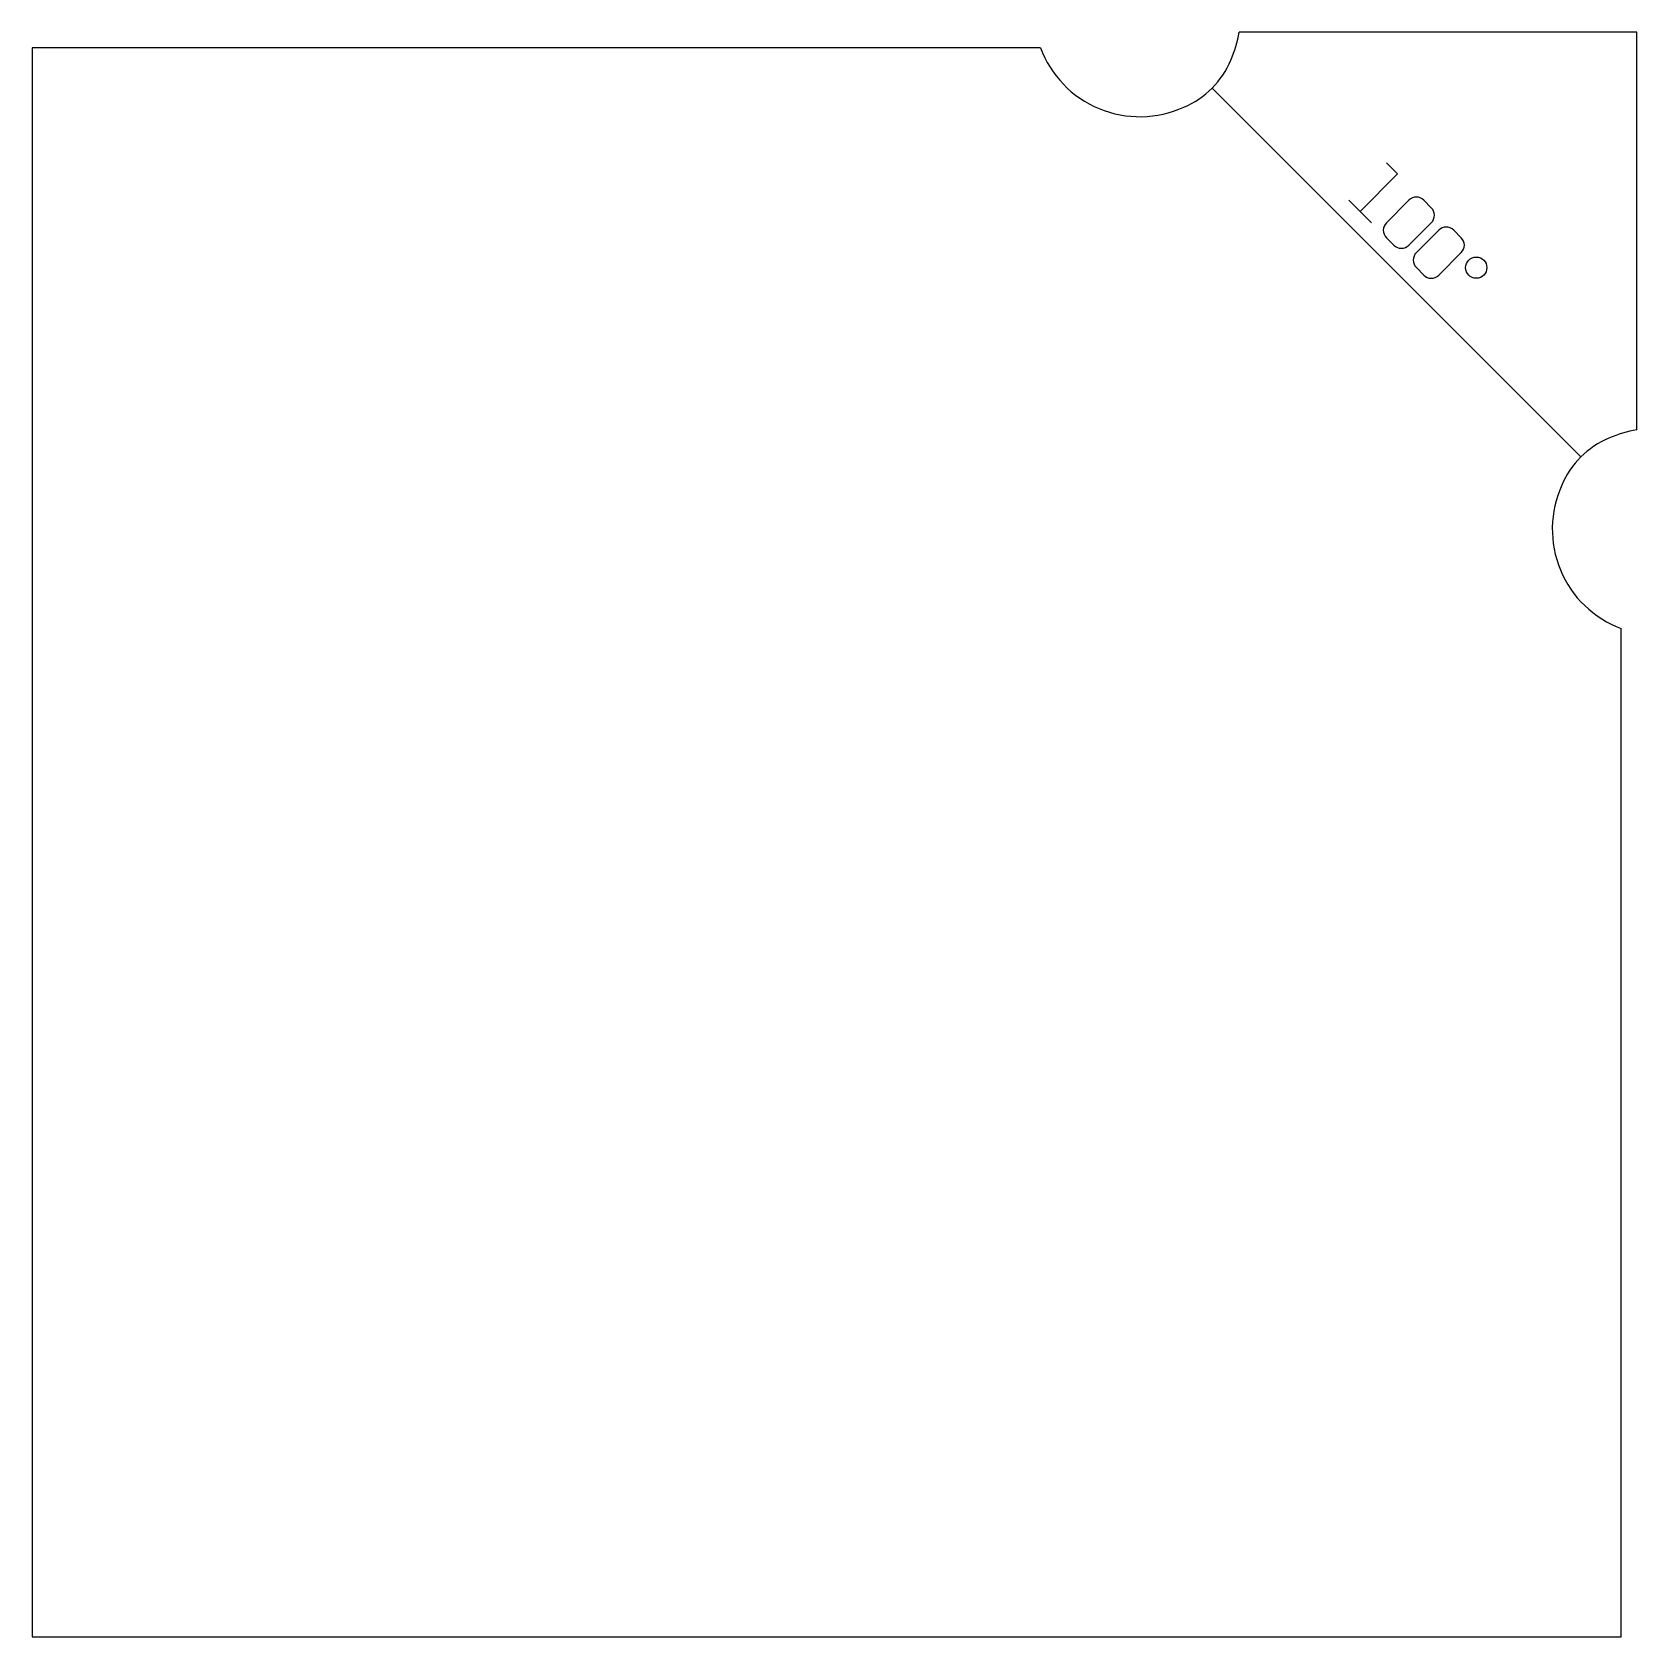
# Model space of a CAD drawing. Header units: millimetres. Extents: x 0 to 60.6, y 0 to 60.6.
import ezdxf

# ---------------------------------------------------------------- set-up
doc = ezdxf.new("R2010")
doc.units = ezdxf.units.MM
for name, color, linetype in [('Unfold010_Sketch', 7, 'CONTINUOUS'), ('Unfold010_Sketch_Bend_Labels', 7, 'CONTINUOUS'), ('Unfold010_Sketch_Bends', 7, 'CONTINUOUS')]:
    doc.layers.add(name, color=color, linetype=linetype)

msp = doc.modelspace()

# ---------------------------------------------------------------- linework, layer by layer
at = {"layer": 'Unfold010_Sketch'}
for p, q in [((60.59, 60.59), (45.574, 60.59)), ((60.59, 45.574), (60.59, 60.59)), ((38.07, 60), (0, 60)), ((0, 60), (0, 0)), ((60, 0), (60, 38.07)), ((0, 0), (60, 0))]:
    msp.add_line(p, q, dxfattribs=at)
for centre, radius, start, end in [((41.818, 61.396), 4, -159.56981, -65.43019), ((41.621, 61.199), 4, -24.56981, -8.74741), ((42.24, 60.777), 3.264, -67.6443, -22.3557), ((61.199, 41.621), 4, 98.74741, 114.56981), ((60.777, 42.24), 3.264, 112.3557, 157.6443), ((61.396, 41.818), 4, 155.43019, -110.43019)]:
    msp.add_arc(centre, radius, start, end, dxfattribs=at)
at = {"layer": 'Unfold010_Sketch_Bend_Labels'}
for p, q in [((51.556, 55.233), (50.141, 53.818)), ((51.131, 55.657), (51.556, 55.233)), ((49.717, 54.243), (50.566, 53.394)), ((51.131, 53.394), (51.98, 54.243)), ((52.546, 54.243), (52.828, 53.96)), ((52.828, 53.394), (51.98, 52.546)), ((51.414, 52.546), (51.131, 52.828)), ((52.263, 52.263), (53.111, 53.111)), ((53.677, 53.111), (53.96, 52.828)), ((53.96, 52.263), (53.111, 51.414)), ((52.546, 51.414), (52.263, 51.697))]:
    msp.add_line(p, q, dxfattribs=at)
msp.add_circle((54.525, 51.697), 0.4, dxfattribs=at)
for centre, start, end in [((52.263, 53.96), 45, 135), ((52.546, 53.677), -45, 45), ((51.414, 53.111), 135, -135), ((53.394, 52.828), 45, 135), ((53.677, 52.546), -45, 45), ((51.697, 52.828), -135, -45), ((52.546, 51.98), 135, -135), ((52.828, 51.697), -135, -45)]:
    msp.add_arc(centre, 0.4, start, end, dxfattribs=at)
at = {"layer": 'Unfold010_Sketch_Bends'}
msp.add_line((58.469, 44.548), (44.548, 58.469), dxfattribs=at)

doc.saveas('drawing.dxf')
